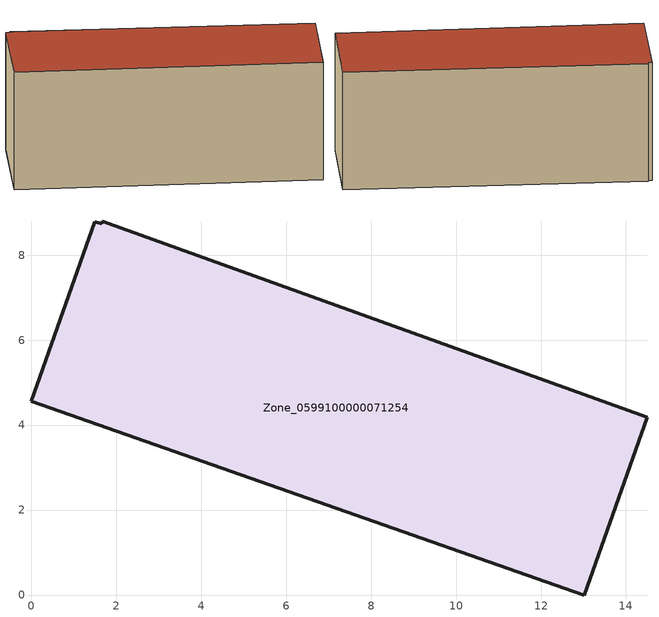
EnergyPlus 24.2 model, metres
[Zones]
Zone_0599100000071254
 floor ground (C_G): 13.02,0 0,4.56 1.5,8.79 1.65,8.73 1.67,8.8 14.5,4.18 z0.6
 wall outside (C_F): 13.02,0 14.5,4.18 1.67,8.8 1.65,8.73 1.5,8.79 0,4.56 13.02,0 z0.6:6.3
 roof outside (C_R): 0,4.56 13.02,0 14.5,4.18 1.67,8.8 1.65,8.73 1.5,8.79 z6.3
[BUILDING]
Pand.0599100000071254: North Axis=0; Terrain=City; Loads Convergence Tolerance Value=0.04; Temperature Convergence Tolerance Value=0.4; Solar Distribution=FullExterior; Maximum Number of Warmup Days=25; Minimum Number of Warmup Days=1
[Site:Location]
Rotterdam.The.Hague.AP_ZH_NLD Design_Conditions: Latitude=51.96; Longitude=4.45; Time Zone=1; Elevation=-4.5
[SITE:GROUNDTEMPERATURE:BUILDINGSURFACE]
18, 18, 18, 18, 18, 18, 18, 18, 18, 18, 18, 18
[MATERIAL] Thermal Absorptance=0.9; Solar Absorptance=0.7; Visible Absorptance=0.7
Name | Roughness | Thickness | Conductivity | Density | Specific Heat
G.TI.1965-1974 | MediumSmooth | 0.15 | 0.882353 | 540 | 1210
F.TI.1965-1974 | Rough | 0.3 | 0.697674 | 1920 | 840
R.TI.1965-1974 | MediumRough | 0.2 | 0.232558 | 1500 | 1000
[CONSTRUCTION]
C_G: G.TI.1965-1974
C_F: F.TI.1965-1974
C_R: R.TI.1965-1974
[ZONE]
Zone_0599100000071254: Type=1; Multiplier=1; Ceiling Height=Autocalculate; Volume=Autocalculate; Floor Area=autocalculate; Part of Total Floor Area=Yes
[ZONEINFILTRATION:DESIGNFLOWRATE]
Infil_Zone_0599100000071254: Zone or ZoneList or Space or SpaceList=Zone_0599100000071254; Schedule=AlwaysOn; Design Flow Rate Calculation Method=Flow/Area; Flow Rate per Floor Area=0.003; Constant Term Coefficient=1; Temperature Term Coefficient=0; Velocity Term Coefficient=0; Velocity Squared Term Coefficient=0
[HVACTEMPLATE:ZONE:IDEALLOADSAIRSYSTEM]
Zone_0599100000071254: Maximum Heating Supply Air Temperature=50; Minimum Cooling Supply Air Temperature=13; Maximum Heating Supply Air Humidity Ratio=0.0156; Minimum Cooling Supply Air Humidity Ratio=0.0077; Heating Limit=NoLimit; Cooling Limit=NoLimit; Dehumidification Control Type=ConstantSensibleHeatRatio; Cooling Sensible Heat Ratio=0.7; Dehumidification Setpoint=60; Humidification Control Type=None; Humidification Setpoint=30; Outdoor Air Method=None; Outdoor Air Flow Rate per Person=0.00944; Outdoor Air Flow Rate per Zone Floor Area=0; Outdoor Air Flow Rate per Zone=0; Demand Controlled Ventilation Type=None; Outdoor Air Economizer Type=NoEconomizer; Heat Recovery Type=None; Sensible Heat Recovery Effectiveness=0.7; Latent Heat Recovery Effectiveness=0.65
[ZONECONTROL:THERMOSTAT]
ThermostatControl_Zone_0599100000071254: Zone or ZoneList=Zone_0599100000071254; Control Type Schedule=DualSetpointControlType; Control 1=Thermostat_Zone_0599100000071254; Temperature Difference Between Cutout And Setpoint=0
[THERMOSTATSETPOINT:DUALSETPOINT]
Thermostat_Zone_0599100000071254: Heating Setpoint Temperature Schedule=HeatingSetpoint_Zone_0599100000071254; Cooling Setpoint Temperature Schedule=CoolingSetpoint_Zone_0599100000071254
[SCHEDULE:COMPACT]
HeatingSetpoint_Zone_0599100000071254: Through: 12/31, For: AllDays, Until: 24:00, 21
CoolingSetpoint_Zone_0599100000071254: Through: 12/31, For: AllDays, Until: 24:00, 24
DualSetpointControlType: Through: 12/31, For: AllDays, Until: 24:00, 4
AlwaysOn: Through: 12/31, For: AllDays, Until: 24:00, 1
